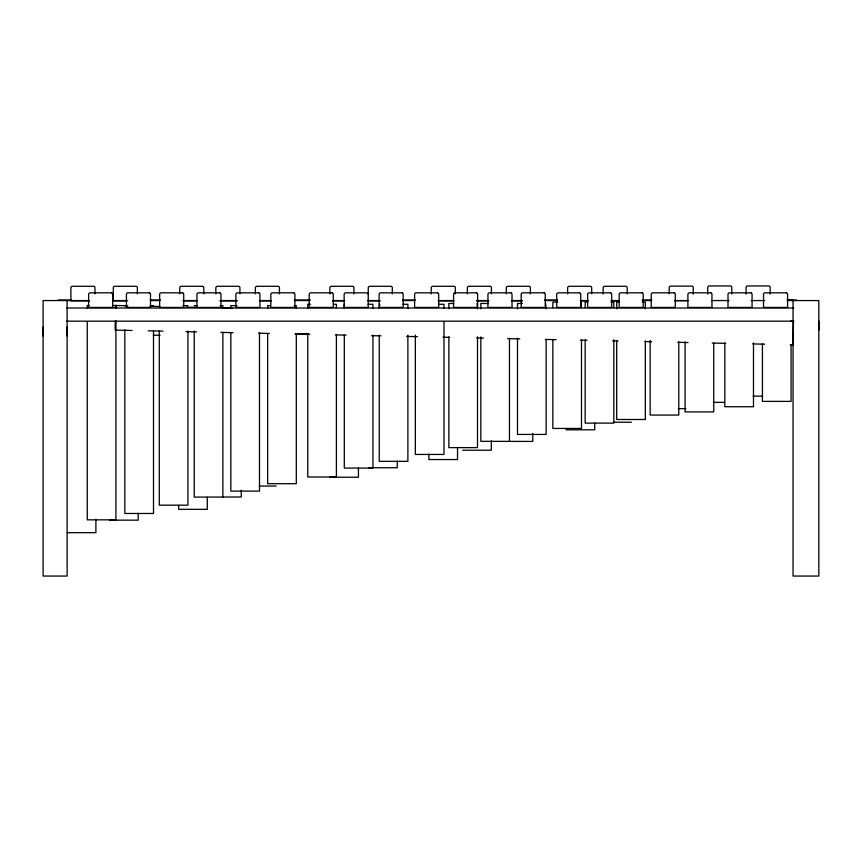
<?xml version="1.0" encoding="UTF-8"?>
<svg xmlns="http://www.w3.org/2000/svg" width="862" height="862" viewBox="0 0 862 862"><rect width="100%" height="100%" fill="white"/><g stroke="black" fill="none" stroke-linecap="round" stroke-linejoin="round"><path stroke-width="1.29" d="M115.12 328.821L115.282 321.03M116.101 321.03L115.896 330.114L115.088 330.114L132.058 330.469M792.221 344.8L793.04 344.8L793.46 321.17L790.766 321.106M153.382 335.275L160.116 335.221M296.151 334.144L308.273 334.047M787.631 299.901L792.275 299.901M58.034 299.998L71.492 299.998M150.171 299.998L160.354 299.998M294.222 299.998L310.385 299.998M402.683 299.998L415.398 299.998M544.644 299.998L557.52 299.998M642.33 299.998L651.758 299.998M786.984 299.998L796.402 299.998M88.667 300.558L43.1 300.558L43.1 576.053L67.117 576.053L67.117 300.558M112.911 300.558L127.727 300.558M150.624 300.558L160.052 300.558M182.949 300.558L196.407 300.558M220.65 300.558L236.813 300.558M259.71 300.558L270.485 300.558M294.729 300.558L309.544 300.558M333.788 300.558L344.563 300.558M367.46 300.558L379.582 300.558M402.479 300.558L414.59 300.558M438.833 300.558L453.649 300.558M476.546 300.558L488.668 300.558M511.565 300.558L522.34 300.558M545.237 300.558L557.358 300.558M580.255 300.558L588.337 300.558M611.233 300.558L619.315 300.558M642.201 300.558L651.629 300.558M674.526 300.558L687.995 300.558M711.721 300.558L729.101 300.558M751.298 300.558L764.809 300.558M787.663 300.558L818.825 300.558L818.825 576.053L793.051 576.053L793.051 300.558M674.537 300.709L687.898 300.709M89.616 300.903L70.899 300.903L70.899 287.876A1.573 1.573 0 0 1 72.473 286.292L93.829 286.292A1.573 1.573 0 0 1 94.96 287.8L94.96 293.845M126.66 300.903L113.299 300.903L113.299 287.876A1.573 1.573 0 0 1 114.872 286.292L136.228 286.292A1.573 1.573 0 0 1 137.36 287.8L137.36 293.845M183.768 300.903L197.129 300.903M219.853 300.903L237.233 300.903M259.387 300.903L271.422 300.903M332.527 300.903L344.563 300.903M368.246 300.903L380.271 300.903M437.95 300.903L453.994 300.903M476.718 300.903L488.743 300.903M511.662 300.903L522.361 300.903M580.999 300.903L587.679 300.903M611.169 300.903L619.185 300.903M557.736 302.131L552.854 302.131L552.854 307.497M581.01 302.131L581.494 307.497M587.938 302.131L585.169 302.131L585.169 307.508M611.05 302.131L613.819 302.131L613.819 307.508M619.444 302.131L616.686 302.131L616.686 308.79M642.567 302.131L645.326 302.131L645.326 308.79M453.746 303.467L448.865 303.467L448.865 308.801M477.02 303.467L477.505 308.801M488.474 303.467L480.824 303.467L480.824 308.822M522.372 303.467L517.491 303.467L517.491 308.812M545.646 303.467L546.131 308.812M310.525 304.275L307.756 304.275L307.756 308.294M333.637 304.275L336.406 304.275L336.406 308.294M368.052 304.275L372.944 304.275L372.944 308.305M379.733 304.275L379.237 308.305M403.007 304.275L407.888 304.275L407.888 308.305M439.092 304.275L443.984 304.275L443.984 308.294M89.185 305.482L87.267 305.482L87.267 308.165M113.148 305.482L116.316 305.482L116.316 308.057M124.85 305.633L127.619 305.633M150.731 305.633L153.501 305.633M183.046 305.633L187.927 305.633M194.23 305.633L196.989 305.633M220.112 305.633L222.87 305.633L222.87 308.316M237.018 305.633L230.844 305.633L230.844 308.327M270.42 305.633L267.651 305.633L267.651 308.316M294.384 305.633L296.302 305.633L296.302 308.316M66.773 308.003L793.762 308.003M66.773 321.17L793.762 321.17M753.097 396.132L762.536 396.132M713.37 402.371L724.242 402.371M678.437 408.62L685.861 408.62M613.356 422.24L631.383 422.24M566.075 429.815L594.715 429.815L594.715 423.102M462.678 450.212L491.329 450.212L491.329 440.816M368.624 467.743L397.263 467.743L397.263 461.019M329.801 477.225L358.441 477.225L358.441 467.84M259.333 486.049L276.12 486.049M109.539 520.152L138.189 520.152L138.189 513.461M67.247 532.673L95.897 532.673L95.897 519.258M148.21 330.814L163.015 331.137M185.901 331.633L196.676 331.87M220.909 332.387L233.02 332.657M258.6 333.206L269.364 333.443M294.944 333.993L309.749 334.316M335.329 334.876L346.104 335.102M371.673 335.663L381.101 335.868M406.681 336.417L417.445 336.654M443.025 337.214L449.759 337.354M476.686 337.936L483.41 338.087M507.643 338.615L519.764 338.874M545.334 339.423L556.109 339.66M580.341 340.188L587.065 340.328M612.645 340.889L618.032 341.007M644.959 341.589L651.683 341.729M677.801 342.322L688.038 342.526M712.26 343.044L725.729 343.345M752.655 343.927L764.766 344.186M790.346 344.746L793.04 344.8M127.619 305.762L115.508 305.482L115.508 308.057M149.977 306.269L159.933 306.516M186.321 307.109L197.096 307.357M221.319 307.917L232.093 308.165M818.825 320.966L818.9 329.995M67.117 326.935L67.193 335.964M43.1 327.118L43.175 336.148M791.068 344.897L791.068 401.38L762.428 401.38L762.428 343.55M770.154 294.007L770.154 287.455A1.573 1.573 0 0 0 769.023 285.947L747.666 285.947A1.573 1.573 0 0 0 746.093 287.531L746.093 294.039M753.485 342.904L753.485 406.735L724.834 406.735L724.834 342.904M731.773 294.007L731.773 287.455A1.573 1.573 0 0 0 730.642 285.947L709.286 285.947A1.573 1.573 0 0 0 707.702 287.531L707.702 294.039M713.747 343.281L713.747 411.907L685.096 411.907L685.096 341.945M693.253 294.157L693.253 287.606A1.573 1.573 0 0 0 692.121 286.109L670.765 286.109A1.573 1.573 0 0 0 669.181 287.682L669.181 293.662M678.793 341.675L678.793 415.064L650.153 415.064L650.153 340.339M645.326 340.802L645.326 419.492L616.686 419.492L616.686 340.802M627.213 293.845L627.213 287.8A1.573 1.573 0 0 0 626.081 286.292L604.725 286.292A1.573 1.573 0 0 0 603.152 287.876L603.152 293.845M613.819 339.768L613.819 423.113L585.169 423.113L585.169 339.768M591.688 293.845L591.688 287.8A1.573 1.573 0 0 0 590.556 286.292L569.2 286.292A1.573 1.573 0 0 0 567.627 287.876L567.627 293.845M581.494 339.757L581.494 428.446L552.854 428.446L552.854 339.757M546.131 339.542L546.131 434.426L517.491 434.426L517.491 338.206M532.759 433.424L532.759 441.43L480.824 441.322L480.824 336.923M530.378 293.845L530.378 287.8A1.573 1.573 0 0 0 529.246 286.292L507.89 286.292A1.573 1.573 0 0 0 506.317 287.876L506.317 293.845M509.464 338.26L509.464 441.322M491.426 293.845L491.426 287.8A1.573 1.573 0 0 0 490.295 286.292L468.939 286.292A1.573 1.573 0 0 0 467.355 287.876L467.355 293.845M477.505 336.837L477.505 447.626L448.865 447.626L448.865 336.837M457.528 447.475L457.528 459.543L428.877 459.543L428.877 454.177M455.33 293.845L455.33 287.8A1.573 1.573 0 0 0 454.199 286.292L432.843 286.292A1.573 1.573 0 0 0 431.269 287.876L431.269 293.845M443.984 321.698L443.984 454.446L415.333 454.446L415.333 335.113M407.888 335.146L407.888 461.342L379.237 461.342L379.237 335.146M392.307 293.845L392.307 287.8A1.573 1.573 0 0 0 391.176 286.292L369.82 286.292A1.573 1.573 0 0 0 368.246 287.876L368.214 307.432L344.143 307.432L344.143 294.405A1.573 1.573 0 0 1 345.727 292.821L367.083 292.821A1.573 1.573 0 0 1 368.214 294.33M372.944 335.156L372.944 468.088L344.294 468.088L344.294 335.156M353.916 293.845L353.916 287.8A1.573 1.573 0 0 0 352.795 286.292L331.439 286.292A1.573 1.573 0 0 0 329.855 287.876L329.855 293.845M344.294 304.275L344.294 308.305M336.406 335.07L336.406 476.998L307.756 476.998L307.756 333.734M296.302 333.756L296.302 483.701L267.651 483.701L267.651 333.756M279.439 293.845L279.439 287.8A1.573 1.573 0 0 0 278.307 286.292L256.951 286.292A1.573 1.573 0 0 0 255.378 287.876L255.378 293.845M259.494 332.517L259.494 491.114L230.844 491.114L230.844 332.517M241.252 490.316L241.252 497.008L194.23 497.105L194.23 331.073M239.905 293.845L239.905 287.8A1.573 1.573 0 0 0 238.785 286.292L217.429 286.292A1.573 1.573 0 0 0 215.845 287.876L215.845 293.845M222.87 332.42L222.87 497.105M207.3 497.255L207.3 509.323L178.66 509.323L178.66 505.304M203.82 293.845L203.82 287.8A1.573 1.573 0 0 0 202.689 286.292L181.332 286.292A1.573 1.573 0 0 0 179.749 287.876L179.749 293.845M187.927 331.083L187.927 505.164L159.276 505.164L159.276 331.083M153.501 331.116L153.501 513.472L124.85 513.472L124.85 329.769M115.917 329.596L115.917 519.84L87.267 519.84L87.267 321.558M111.564 292.821L90.208 292.821A1.573 1.573 0 0 0 88.624 294.405L88.624 307.432L112.685 307.432L112.685 294.33A1.573 1.573 0 0 0 111.564 292.821M149.374 292.821L128.018 292.821A1.573 1.573 0 0 0 126.434 294.405L126.434 307.432L150.505 307.432L150.505 294.33A1.573 1.573 0 0 0 149.374 292.821M182.604 292.821L161.248 292.821A1.573 1.573 0 0 0 159.664 294.405L159.664 307.432L183.735 307.432L183.735 294.33A1.573 1.573 0 0 0 182.604 292.821M219.842 292.821L198.486 292.821A1.573 1.573 0 0 0 196.913 294.405L196.913 307.432L220.974 307.432L220.974 294.33A1.573 1.573 0 0 0 219.842 292.821M258.794 292.821L237.449 292.821A1.573 1.573 0 0 0 235.865 294.405L235.865 307.432L259.925 307.432L259.925 294.33A1.573 1.573 0 0 0 258.794 292.821M293.748 292.821L272.392 292.821A1.573 1.573 0 0 0 270.819 294.405L270.819 307.432L294.879 307.432L294.879 294.33A1.573 1.573 0 0 0 293.748 292.821M332.129 292.821L310.773 292.821A1.573 1.573 0 0 0 309.199 294.405L309.199 307.432L333.26 307.432L333.26 294.33A1.573 1.573 0 0 0 332.129 292.821M402.026 292.821L380.67 292.821A1.573 1.573 0 0 0 379.097 294.405L379.097 307.432L403.157 307.432L403.157 294.33A1.573 1.573 0 0 0 402.026 292.821M437.551 292.821L416.195 292.821A1.573 1.573 0 0 0 414.611 294.405L414.611 307.432L438.683 307.432L438.683 294.33A1.573 1.573 0 0 0 437.551 292.821M476.503 292.821L455.158 292.821A1.573 1.573 0 0 0 453.574 294.405L453.574 307.432L477.634 307.432L477.634 294.33A1.573 1.573 0 0 0 476.503 292.821M510.886 292.821L489.53 292.821A1.573 1.573 0 0 0 487.946 294.405L487.946 307.432L512.017 307.432L512.017 294.33A1.573 1.573 0 0 0 510.886 292.821M544.116 292.821L522.76 292.821A1.573 1.573 0 0 0 521.176 294.405L521.176 307.432L545.237 307.432L545.237 294.33A1.573 1.573 0 0 0 544.116 292.821M579.63 292.821L558.274 292.821A1.573 1.573 0 0 0 556.701 294.405L556.701 307.432L580.762 307.432L580.762 294.33A1.573 1.573 0 0 0 579.63 292.821M610.565 292.821L589.22 292.821A1.573 1.573 0 0 0 587.636 294.405L587.636 307.432L611.697 307.432L611.697 294.33A1.573 1.573 0 0 0 610.565 292.821M642.082 292.821L620.726 292.821A1.573 1.573 0 0 0 619.153 294.405L619.153 307.432L643.214 307.432L643.214 294.33A1.573 1.573 0 0 0 642.082 292.821M674.159 292.821L652.814 292.821A1.573 1.573 0 0 0 651.23 294.405L651.23 307.432L675.291 307.432L675.291 294.33A1.573 1.573 0 0 0 674.159 292.821M710.827 292.821L689.471 292.821A1.573 1.573 0 0 0 687.898 294.405L687.898 307.432L711.958 307.432L711.958 294.33A1.573 1.573 0 0 0 710.827 292.821M750.931 292.821L729.575 292.821A1.573 1.573 0 0 0 728.002 294.405L728.002 307.432L752.063 307.432L752.063 294.33A1.573 1.573 0 0 0 750.931 292.821M786.456 292.821L765.1 292.821A1.573 1.573 0 0 0 763.527 294.405L763.527 307.432L787.588 307.432L787.588 294.33A1.573 1.573 0 0 0 786.456 292.821"/></g></svg>
